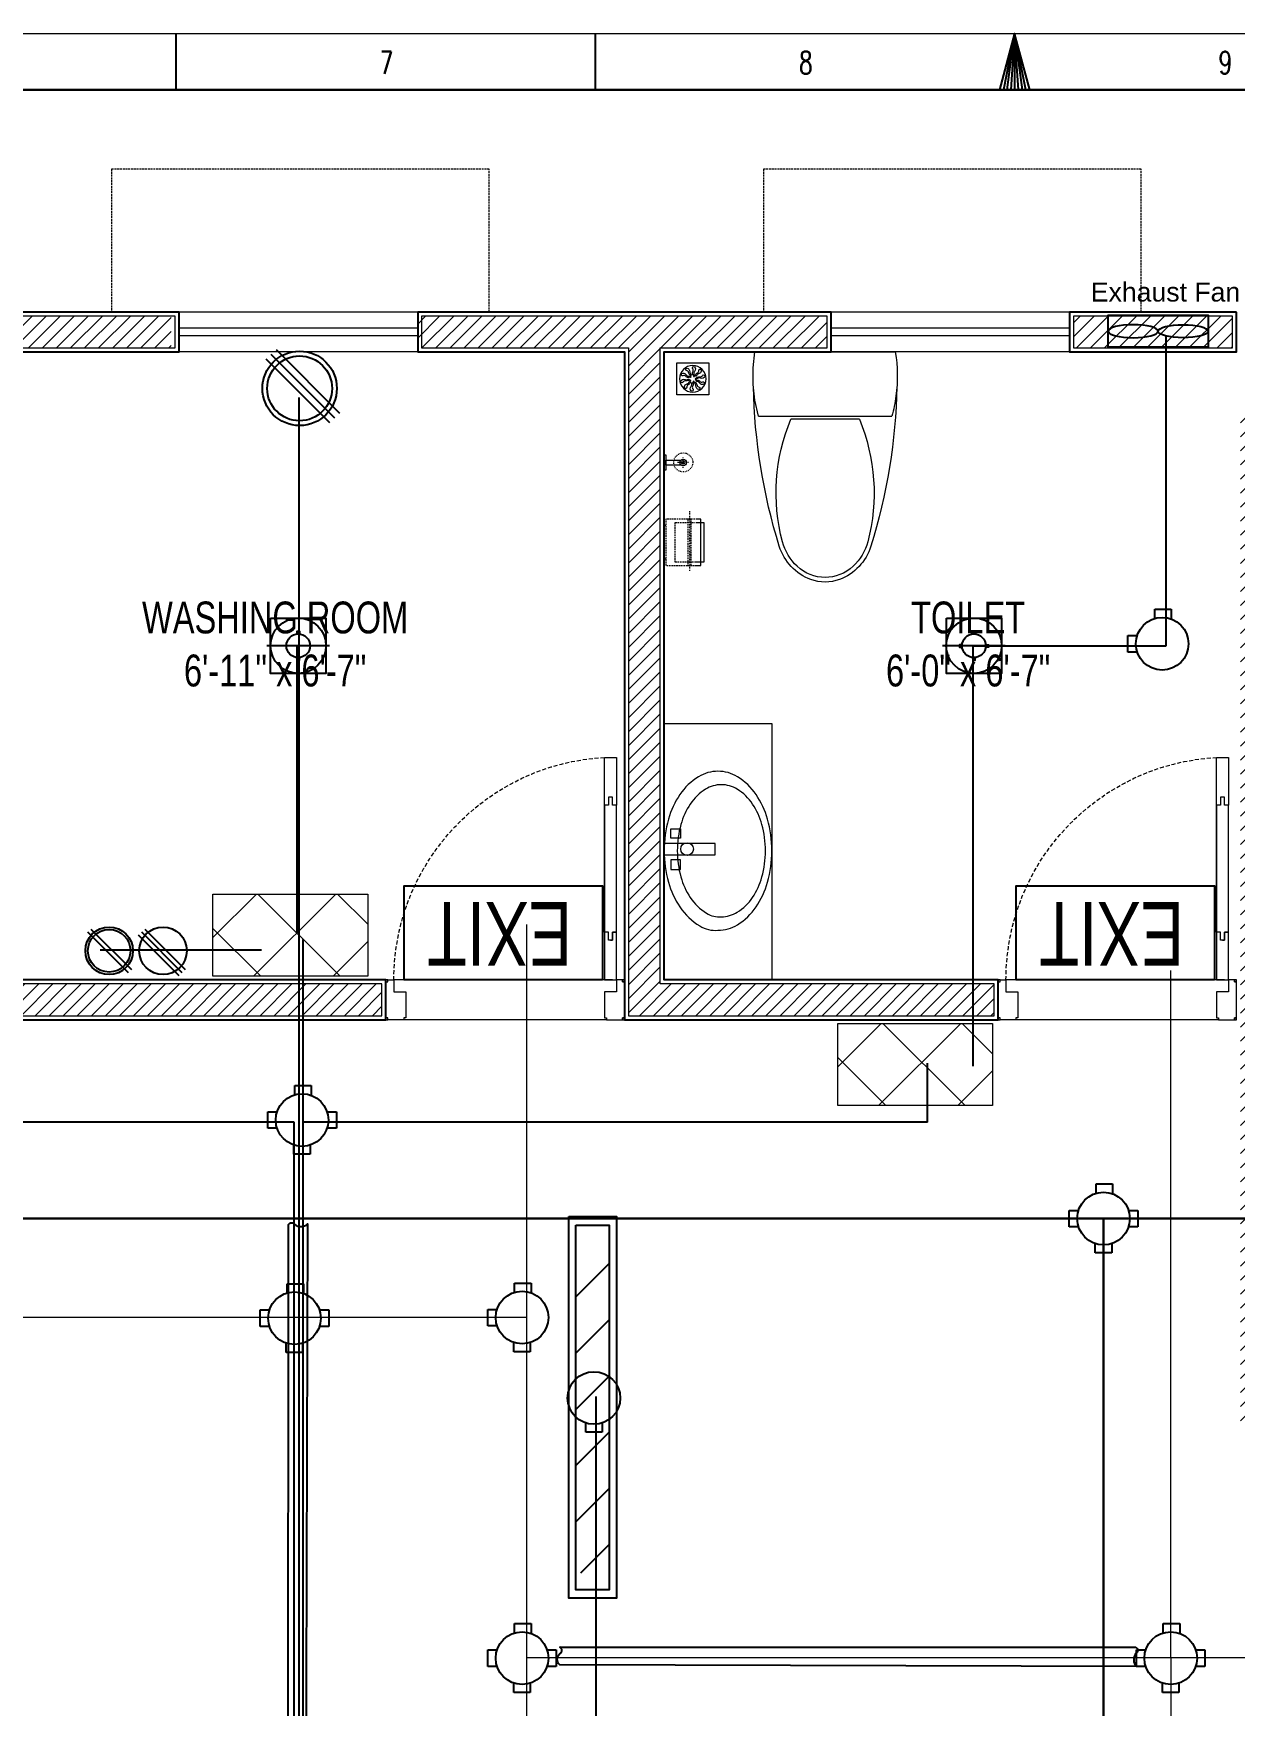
# Model space of a CAD drawing. Header units: inches. Extents: x 67 to 2089, y 4 to 641.
# Drawn here: x 366 to 517.1, y 390.5 to 600.8 of the extents above; entities that cross this region are included whole.
import ezdxf

# ---------------------------------------------------------------- set-up
doc = ezdxf.new("R2010")
doc.units = ezdxf.units.IN
doc.header["$MEASUREMENT"] = 0
for name, pattern in [('CENTER', [2, 1.25, -0.25, 0.25, -0.25]), ('DASH', [0.35, 0.25, -0.1]), ('DASHED', [0.75, 0.5, -0.25])]:
    doc.linetypes.add(name, pattern=pattern)
doc.layers.get('Defpoints').update_dxf_attribs({"lineweight": 0})
for name, color, linetype in [('Cables', 7, 'Continuous'), ('Exhaust Fans', 7, 'Continuous'), ('Lights', 7, 'Continuous'), ('Sockets', 7, 'Continuous'), ('wall 05', 252, 'Continuous')]:
    doc.layers.add(name, color=color, linetype=linetype)
for name, color, linetype, lineweight in [('dim-8', 18, 'Continuous', 15), ('DOOR', 115, 'Continuous', 15), ('Glass', 5, 'Continuous', 9), ('HACTH', 8, 'Continuous', 9), ('Hatch', 252, 'Continuous', 5), ('I-WC----EXST', 7, 'Continuous', 15), ('I-WC----N', 7, 'Continuous', 15), ('Sunshed', 5, 'Continuous', 15), ('Switchboard', 30, 'Continuous', 13), ('Text', 252, 'Continuous', 15), ('WINDOW', 140, 'Continuous', 9)]:
    doc.layers.add(name, color=color, linetype=linetype, lineweight=lineweight)
doc.styles.get("Standard").update_dxf_attribs({"font": 'arial.ttf'})
doc.styles.add('Swiss721', font='swisscl.ttf')
doc.styles.add('TEG BORDER', font='txt_qlt.shx', dxfattribs={"width": 0.7, "bigfont": 'hztxt.shx'})

# ---------------------------------------------------------------- blocks, each defined once
blk = doc.blocks.new('A$C4F64215B')
at = {"layer": 'Defpoints'}
for points in [[(0, 5), (0.25, 5), (0.25, 4.75), (0, 4.75)], [(29.75, 5), (30, 5), (30, 4.75), (29.75, 4.75)], [(0, 0.25), (0.25, 0.25), (0.25, 0), (0, 0)], [(29.75, 0.25), (30, 0.25), (30, 0), (29.75, 0)]]:
    blk.add_lwpolyline(points, close=True, dxfattribs=at)
at = {"layer": 'DOOR'}
for points in [[(1.75, 10), (2, 10), (2, 11), (2.5, 11), (2.5, 5), (1, 5), (1, 11), (1.5, 11), (1.5, 10), (1.75, 10), (1.5, 10), (1.5, 11), (1, 11), (1, 27), (1.5, 27), (1.5, 28), (2, 28), (2, 27), (2.5, 27), (2.5, 11), (2.5, 33), (1, 33), (1, 27)], [(1, 5), (1, 3.5), (2.5, 3.5), (2.5, 0.25), (2.25, 0.25), (2.25, 0), (0.25, 0), (0.25, 0.25), (0, 0.25), (0, 4.75), (0.25, 4.75), (0.25, 5), (1, 5)], [(29, 5), (29, 3.5), (27.5, 3.5), (27.5, 0.25), (27.75, 0.25), (27.75, 0), (29.75, 0), (29.75, 0.25), (30, 0.25), (30, 4.75), (29.75, 4.75), (29.75, 5), (29, 5)]]:
    blk.add_lwpolyline(points, dxfattribs=at)
at = {"layer": 'DOOR', "linetype": 'DASHED', "lineweight": 0}
blk.add_arc((0.93, 4.97), 28.07, 0.0597, 86.7872, dxfattribs=at)
at = {"layer": 'HACTH', "lineweight": 0, "ltscale": 10}
for p, q in [((1.5, 5), (29, 5)), ((2.25, 0), (27.75, 0))]:
    blk.add_line(p, q, dxfattribs=at)
blk = doc.blocks.new('HANDWASH-02-PLAN')
at = {"layer": 'I-WC----N', "color": 2}
for points in [[(5.1, 0, 0.068513), (104.4, 13.6, 0.080648), (181.8, 49.6, 0.107051), (241.7, 112.3, 0.160603), (255.1, 169.3, 0.138041), (237.9, 230.4, 0.107051), (181.8, 289.1, 0.080648), (104.4, 325, 0.068513), (5.1, 338.7, 0.068513), (-94.2, 325, 0.080648), (-171.6, 289.1, 0.107051), (-227.7, 230.4, 0.138041), (-244.8, 169.3, 0.138041), (-227.7, 108.3, 0.107051), (-171.6, 49.6, 0.080648), (-94.2, 13.6, 0.068513)], [(5.1, 41.5, 0.067522), (87.7, 52.7, 0.079863), (151.9, 82.1, 0.107115), (201.7, 133.5, 0.162551), (212.8, 180.1, 0.139778), (198.6, 229.9, 0.107115), (151.9, 278.1, 0.079863), (87.7, 307.5, 0.067522), (5.1, 318.7, 0.067522), (-77.5, 307.5, 0.079863), (-141.7, 278.1, 0.107115), (-188.3, 229.9, 0.139778), (-202.5, 180.1, 0.139778), (-188.3, 130.3, 0.107115), (-141.7, 82.1, 0.079863), (-77.5, 52.7, 0.067522)]]:
    blk.add_lwpolyline(points, format="xyb", close=True, dxfattribs=at)
blk.add_circle((0, 72.3), 20, dxfattribs=at)
blk = doc.blocks.new('A$C01EB0BB3')
at = {"layer": 'I-WC----N', "color": 250, "ltscale": 0.5}
for points in [[(9.08, 6.42), (9.08, 0), (10.51, 0), (10.51, 6.42)], [(8.43, 2.06), (8.43, 0.85), (7.23, 0.85), (7.23, 2.06)], [(11.15, 2.06), (11.15, 0.85), (12.36, 0.85), (12.36, 2.06)]]:
    blk.add_lwpolyline(points, close=True, dxfattribs=at)
at = {"layer": 'I-WC----N', "color": 2, "xscale": 0.03999999999359716, "yscale": 0.03999999999359716, "zscale": 0.03999999999359716}
blk.add_blockref('HANDWASH-02-PLAN', (9.79, 0), dxfattribs=at)
blk = doc.blocks.new('$plan$00000388')
for p, q in [((0, -220.8), (0, 220.8)), ((-202.5, -209.5), (-202.5, 209.5)), ((-211.8, 107.7), (-211.8, -107.7))]:
    blk.add_line(p, q)
blk.add_lwpolyline([(-202.5, -209.5), (-151.6, -220.9), (-102.2, -226.4), (-50.2, -226.4), (0, -220.8)])
for centre, radius, start, end in [((-70.5, -1596.9), 1822.9, 91.2224, 107.2477), ((-76.2, -236.2), 463.3, 97.7399, 105.822), ((-76.2, -236.2), 463.3, 80.5377, 97.7399), ((-562.5, -12.2), 163.6, 107.2477, 159.5476), ((-555.5, -23.3), 162.7, 104.7786, 136.8543), ((-443.4, -448.2), 602.2, 67.3737, 104.7786), ((-580.4, 0), 128.7, 136.8543, 223.1457), ((-595.2, 0), 128.7, 159.5476, 200.4524), ((-562.5, 12.2), 163.6, 200.4524, 252.7523), ((-555.5, 23.3), 162.7, 223.1457, 255.2214), ((-70.5, 1596.9), 1822.9, 252.7523, 268.7776), ((-443.4, 448.2), 602.2, 255.2214, 292.6263)]:
    blk.add_arc(centre, radius, start, end)
blk = doc.blocks.new('h')
at = {"layer": 'I-WC----N', "color": 252, "linetype": 'CENTER', "ltscale": 0.2}
for p, q in [((544297.4, -25836.8), (544297.4, -25800.9)), ((544280.5, -25819.8), (544314.2, -25819.8))]:
    blk.add_line(p, q, dxfattribs=at)
at = {"layer": 'I-WC----N'}
blk.add_lwpolyline([(544273, -25759.8), (544321, -25759.8), (544321, -25764.8), (544273, -25764.8)], close=True, dxfattribs=at)
blk.add_lwpolyline([(544289, -25813.8), (544289, -25764.8), (544305, -25764.8), (544305, -25813.8)], dxfattribs=at)
at = {"layer": 'I-WC----N', "linetype": 'DASH', "ltscale": 5}
blk.add_circle((544297.4, -25819.8), 30, dxfattribs=at)
at = {"layer": 'I-WC----N'}
for centre, radius in [((544297, -25819.8), 10), ((544297.4, -25819.8), 5)]:
    blk.add_circle(centre, radius, dxfattribs=at)
blk = doc.blocks.new('typical king$0$5767 PAPER HOLDER')
at = {"color": 0, "linetype": 'CENTER', "lineweight": -2, "ltscale": 0.5}
blk.add_line((80, 97.5), (80, -92.5), dxfattribs=at)
at = {"color": 0, "linetype": 'DASHED', "lineweight": -2, "ltscale": 10, "flags": 128}
for points in [[(97, 72.5), (5, 72.5), (5, -72.5), (100, -72.5)], [(5, 52.5), (0, 52.5), (0, -52.5), (5, -52.5)]]:
    blk.add_lwpolyline(points, dxfattribs=at)
at = {"color": 0, "linetype": 'DASHED', "lineweight": -2, "ltscale": 10}
blk.add_lwpolyline([(100, -62.5), (35, -62.5), (35, 62.5), (97, 62.5)], dxfattribs=at)
blk.add_lwpolyline([(75, -72.5), (85, -72.5), (85, 72.5), (75, 72.5)], close=True, dxfattribs=at)
at = {"color": 0, "linetype": 'ByBlock', "lineweight": -2, "flags": 128}
blk.add_lwpolyline([(100, -72.5), (115, -72.5), (115, 72.5), (100, 72.5)], dxfattribs=at)
at = {"color": 0, "linetype": 'ByBlock', "lineweight": -2}
blk.add_lwpolyline([(100, 62.5), (125, 62.5), (125, -62.5), (100, -62.5)], dxfattribs=at)
blk = doc.blocks.new('floor drain 01')
at = {"color": 0}
blk.add_lwpolyline([(-10, -10), (90, -10), (90, 90), (-10, 90)], close=True, dxfattribs=at)
for points in [[(13.6, 67.5, 0.191053), (14.8, 61, 0.194336), (21.9, 55.7, -0.272606), (28.5, 49.9, 1.040732), (32.5, 51, 0.091346), (31.8, 52.6, 0.160783), (25.3, 58.6, -0.323658), (21.5, 66.6, 0.91079)], [(34.8, 77.8, 0.191053), (32, 71.8, 0.194336), (34.6, 63.4, -0.272606), (36.5, 54.8, 1.040732), (40.4, 53.4, 0.091346), (40.8, 55, 0.160783), (39.1, 63.7, -0.323658), (40.7, 72.4, 0.91079)], [(58, 73.6, 0.191053), (52.2, 70.5, 0.194336), (49.4, 62.1, -0.272606), (45.9, 54, 1.040732), (48.2, 50.6, 0.091346), (49.4, 51.6, 0.160783), (53.2, 59.7, -0.323658), (59.6, 65.8, 0.91079)], [(74.3, 56.6, 0.191053), (67.8, 57.5, 0.194336), (60.6, 52.3, -0.272606), (53, 47.9, 1.040732), (52.8, 43.8, 0.091346), (54.5, 43.9, 0.160783), (62.3, 48.2, -0.323658), (71, 49.3, 0.91079)], [(2.5, 46.7, 0.191053), (7.2, 42.2, 0.194336), (16.1, 42.1, -0.272606), (24.9, 41.2, 1.040732), (27.4, 44.5, 0.091346), (26, 45.4, 0.160783), (17.2, 46.5, -0.323658), (9.4, 50.7, 0.91079)], [(5.7, 23.4, 0.191053), (12.2, 22.5, 0.194336), (19.4, 27.7, -0.272606), (27, 32.1, 1.040732), (27.2, 36.2, 0.091346), (25.5, 36.1, 0.160783), (17.7, 31.8, -0.323658), (9, 30.7, 0.91079)], [(22, 6.4, 0.191053), (27.8, 9.5, 0.194336), (30.6, 17.9, -0.272606), (34.1, 26, 1.040732), (31.8, 29.4, 0.091346), (30.6, 28.4, 0.160783), (26.8, 20.3, -0.323658), (20.4, 14.2, 0.91079)], [(45.2, 2.2, 0.191053), (48, 8.2, 0.194336), (45.4, 16.6, -0.272606), (43.5, 25.2, 1.040732), (39.6, 26.6, 0.091346), (39.2, 25, 0.160783), (40.9, 16.3, -0.323658), (39.3, 7.6, 0.91079)], [(66.4, 12.5, 0.191053), (65.2, 19, 0.194336), (58.1, 24.3, -0.272606), (51.5, 30.1, 1.040732), (47.5, 29, 0.091346), (48.2, 27.4, 0.160783), (54.7, 21.4, -0.323658), (58.5, 13.4, 0.91079)], [(77.5, 33.3, 0.191053), (72.8, 37.8, 0.194336), (63.9, 37.9, -0.272606), (55.1, 38.8, 1.040732), (52.6, 35.5, 0.091346), (54, 34.6, 0.160783), (62.8, 33.5, -0.323658), (70.6, 29.3, 0.91079)]]:
    blk.add_lwpolyline(points, format="xyb", close=True, dxfattribs=at)
for centre, radius in [((40, 40), 41.7), ((31.9, 45.2), 1.83), ((32.5, 33.9), 1.83), ((42.5, 49.3), 1.83), ((43.5, 31), 1.83), ((49.6, 40.5), 1.83)]:
    blk.add_circle(centre, radius, dxfattribs=at)
blk = doc.blocks.new('252 BORDER A2')
for p, q in [((222.75, 420), (222.75, 415)), ((259.88, 420), (259.88, 415)), ((297, 420), (297, 415))]:
    blk.add_line(p, q)
at = {"linetype": 'Continuous'}
blk.add_line((489, 415), (5, 415), dxfattribs=at)
at = {"color": 5, "lineweight": 15}
blk.add_lwpolyline([(0, 420), (594, 420), (594, 0), (0, 0)], close=True, dxfattribs=at)
blk.add_lwpolyline([(297, 420), (295.66, 415), (298.34, 415), (297, 420), (296, 415), (296.33, 415), (297, 420), (296.67, 415), (297.33, 415), (297, 420), (297.67, 415), (298, 415), (297, 420)])
blk.add_lwpolyline([(5, 415), (589, 415), (589, 5), (5, 5)], close=True)
at = {"char_height": 2, "width": 2, "attachment_point": 1, "style": 'TEG BORDER'}
for s, insert in [('7', (240.8, 418.41)), ('8', (277.92, 418.41)), ('9', (315.05, 418.41))]:
    blk.add_mtext(s, dxfattribs=dict(at, insert=insert))

msp = doc.modelspace()

# ---------------------------------------------------------------- hatches: boundary and pattern name
h = msp.add_hatch()
h.set_pattern_fill('ANSI31', color=256, scale=40, angle=180)
h.set_pattern_definition([(225, (664.266, 530.554), (3.53553, -3.53553), [])])
h.paths.add_polyline_path([(434.21, 407.21), (438.41, 407.21), (438.41, 448.82), (434.21, 448.82)])
at = {"layer": 'Hatch', "lineweight": 0}
h = msp.add_hatch(dxfattribs=at)
h.set_pattern_fill('ANSI31', color=256, scale=10, style=0)
h.set_pattern_definition([(45, (-412538.1924, -240313.7822), (-0.8838834765, 0.8838834765), [])])
h.paths.add_polyline_path([(344.82, 335.29), (119.82, 335.29), (119.82, 331.29), (344.82, 331.29)])
h.paths.add_polyline_path([(111.82, 445.29), (107.82, 445.29), (107.82, 408.29), (111.82, 408.29), (279.82, 408.29), (279.82, 412.29), (111.82, 412.29)])
h.paths.add_polyline_path([(111.82, 338.29), (111.82, 336.29)])
h.paths.add_polyline_path([(111.82, 323.29), (107.82, 323.29), (107.82, 300.29), (111.82, 300.29)])
h.paths.add_polyline_path([(409.82, 481.29), (356.82, 481.29), (356.82, 553.29), (352.82, 553.29), (352.82, 481.29), (279.82, 481.29), (279.82, 530.29), (275.82, 530.29), (275.82, 458.29), (279.82, 458.29), (279.82, 477.29), (409.82, 477.29)])
h.paths.add_polyline_path([(465.82, 565.29), (414.32, 565.29), (414.32, 561.29), (440.82, 561.29), (440.82, 477.29), (486.82, 477.29), (486.82, 481.29), (444.82, 481.29), (444.82, 561.29), (465.82, 561.29)])
h.paths.add_polyline_path([(706.82, 431.79), (702.82, 431.79), (702.82, 380.29), (517.82, 380.29), (517.82, 336.29), (521.82, 336.29), (521.82, 376.29), (702.82, 376.29), (702.82, 336.29), (706.82, 336.29)])
h.paths.add_polyline_path([(582.82, 565.29), (529.82, 565.29), (529.82, 561.29), (582.82, 561.29)])
h.paths.add_polyline_path([(383.32, 565.29), (357.82, 565.29), (357.82, 561.29), (383.32, 561.29)])
h.paths.add_polyline_path([(297.32, 565.29), (235.3, 565.29), (235.3, 561.29), (297.32, 561.29)])
h.paths.add_polyline_path([(344.82, 565.29), (328.32, 565.29), (328.32, 561.29), (344.82, 561.29)])
h.paths.add_polyline_path([(706.82, 553.29), (702.82, 553.29), (702.82, 504.79), (706.82, 504.79)])
h.paths.add_polyline_path([(694.82, 561.29), (694.82, 565.29), (655.82, 565.29), (655.82, 561.29)])
h.paths.add_polyline_path([(111.82, 553.29), (107.82, 553.29), (107.82, 518.29), (111.82, 518.29)])
h.paths.add_polyline_path([(119.82, 565.29), (119.82, 561.29), (162.3, 561.29), (162.3, 565.29)])
h = msp.add_hatch(dxfattribs=at)
h.set_pattern_fill('ANSI31', color=256, scale=10, style=0)
h.set_pattern_definition([(45, (-146157.9666, -171235.0464), (-0.8838834765, 0.8838834765), [])])
h.paths.add_polyline_path([(521.82, 553.29), (517.82, 553.29), (517.82, 426.29), (521.82, 426.29)])
h.paths.add_polyline_path([(516.82, 561.29), (516.82, 565.29), (496.82, 565.29), (496.82, 561.29)])
at = {"layer": 'Switchboard'}
h = msp.add_hatch(dxfattribs=at)
h.set_pattern_fill('ANSI37', color=256, scale=56.511086, angle=360)
h.set_pattern_definition([(45, (-35.4314, -246.5584), (-4.99492, 4.99492), []), (135, (-35.4314, -246.5584), (-4.99492, -4.99492), [])])
h.paths.add_polyline_path([(408.03, 482.25), (408.03, 492.6), (388.56, 492.6), (388.56, 482.25)])
h = msp.add_hatch(dxfattribs=at)
h.set_pattern_fill('ANSI37', color=256, scale=56.511086, angle=360)
h.set_pattern_definition([(45, (43.169, -262.822), (-4.99492, 4.99492), []), (135, (43.169, -262.822), (-4.99492, -4.99492), [])])
h.paths.add_polyline_path([(486.64, 465.99), (486.64, 476.33), (467.16, 476.33), (467.16, 465.99)])

# ---------------------------------------------------------------- linework, layer by layer
for p, q in [((507.04, 527.25), (507.04, 528.42)), ((507.04, 528.42), (509.1, 528.42)), ((509.1, 528.42), (509.1, 527.19)), ((503.66, 523.04), (503.66, 525.11)), ((503.66, 525.11), (504.83, 525.11)), ((504.83, 523.04), (503.66, 523.04)), ((398.85, 467.35), (398.85, 468.51)), ((398.85, 468.51), (400.91, 468.51)), ((400.91, 468.51), (400.92, 467.28)), ((395.47, 463.14), (395.47, 465.2)), ((395.47, 465.2), (396.64, 465.2)), ((402.93, 465.2), (404.1, 465.2)), ((404.1, 465.2), (404.1, 463.14)), ((396.64, 463.14), (395.47, 463.14)), ((404.1, 463.14), (402.93, 463.14)), ((398.75, 459.86), (398.75, 461.03)), ((400.81, 461.03), (400.81, 459.86)), ((400.81, 459.86), (398.75, 459.86)), ((499.65, 454.96), (499.65, 456.13)), ((499.65, 456.13), (501.72, 456.13)), ((501.72, 456.13), (501.72, 454.89)), ((496.28, 450.75), (496.28, 452.81)), ((496.28, 452.81), (497.45, 452.81)), ((503.73, 452.81), (504.9, 452.81)), ((504.9, 452.81), (504.9, 450.75)), ((497.45, 450.75), (496.28, 450.75)), ((504.9, 450.75), (503.73, 450.75)), ((499.55, 447.47), (499.55, 448.64)), ((501.62, 448.64), (501.62, 447.47)), ((501.62, 447.47), (499.55, 447.47)), ((397.89, 442.42), (397.89, 443.59)), ((397.89, 443.59), (399.95, 443.59)), ((399.95, 443.59), (399.96, 442.36)), ((426.51, 442.5), (426.51, 443.67)), ((426.51, 443.67), (428.58, 443.67)), ((428.58, 443.67), (428.58, 442.44)), ((394.51, 438.21), (394.51, 440.28)), ((394.51, 440.28), (395.68, 440.28)), ((401.97, 440.28), (403.14, 440.28)), ((403.14, 440.28), (403.14, 438.21)), ((423.14, 438.29), (423.14, 440.36)), ((423.14, 440.36), (424.31, 440.36)), ((395.68, 438.21), (394.51, 438.21)), ((403.14, 438.21), (401.97, 438.21)), ((424.31, 438.29), (423.14, 438.29)), ((397.79, 434.94), (397.79, 436.11)), ((399.85, 436.11), (399.85, 434.94)), ((426.41, 435.02), (426.41, 436.19)), ((428.48, 436.19), (428.48, 435.02)), ((399.85, 434.94), (397.79, 434.94)), ((428.48, 435.02), (426.41, 435.02)), ((435.46, 424.9), (435.46, 426.06)), ((437.52, 424.9), (435.46, 424.9)), ((437.52, 426.06), (437.52, 424.9)), ((426.51, 399.66), (426.51, 400.83)), ((426.51, 400.83), (428.58, 400.83)), ((428.58, 400.83), (428.58, 399.59)), ((508.1, 399.66), (508.1, 400.83)), ((508.1, 400.83), (510.17, 400.83)), ((510.17, 400.83), (510.17, 399.59)), ((423.14, 395.45), (423.14, 397.52)), ((423.14, 397.52), (424.31, 397.52)), ((430.59, 397.52), (431.76, 397.52)), ((431.76, 397.52), (431.76, 395.45)), ((504.73, 395.45), (504.73, 397.52)), ((504.73, 397.52), (505.9, 397.52)), ((512.19, 397.52), (513.35, 397.52)), ((513.35, 397.52), (513.35, 395.45)), ((424.31, 395.45), (423.14, 395.45)), ((431.76, 395.45), (430.59, 395.45)), ((505.9, 395.45), (504.73, 395.45)), ((513.35, 395.45), (512.19, 395.45)), ((426.41, 392.17), (426.41, 393.34)), ((428.48, 393.34), (428.48, 392.17)), ((508, 392.17), (508, 393.34)), ((510.07, 393.34), (510.07, 392.17)), ((428.48, 392.17), (426.41, 392.17)), ((510.07, 392.17), (508, 392.17))]:
    msp.add_line(p, q)
at = {"color": 5, "lineweight": 20}
for p, q in [((428.03, 396.57), (428.03, 488.78)), ((509.04, 396.49), (509.04, 482.98)), ((428.03, 439.33), (272.11, 439.33)), ((428.03, 222.33), (428.03, 396.57)), ((428.03, 396.57), (525.96, 396.57)), ((509.04, 396.49), (509.04, 300.58))]:
    msp.add_line(p, q, dxfattribs=at)
at = {"color": 6, "lineweight": 30}
for p, q in [((238.32, 451.78), (530.38, 451.78)), ((500.59, 195.34), (500.59, 451.78))]:
    msp.add_line(p, q, dxfattribs=at)
for points in [[(399.15, 525.31), (399.15, 525.65), (399.44, 525.65), (399.44, 525.31)], [(482.8, 523.96), (482.47, 523.96), (482.47, 523.66), (482.81, 523.66)], [(484.14, 525.31), (484.14, 525.65), (484.44, 525.65), (484.44, 525.31)], [(485.78, 523.96), (486.12, 523.96), (486.11, 523.66), (485.77, 523.66)], [(399.15, 522.34), (399.15, 522), (399.44, 522), (399.44, 522.34)], [(484.14, 522.34), (484.14, 522), (484.44, 522), (484.44, 522.34)]]:
    msp.add_lwpolyline(points)
at = {"color": 4}
for points in [[(437.55, 481.79), (412.6, 481.79), (412.6, 493.62), (437.55, 493.62)], [(514.55, 481.79), (489.6, 481.79), (489.6, 493.62), (514.55, 493.62)]]:
    msp.add_lwpolyline(points, close=True, dxfattribs=at)
for points in [[(398.06, 451.02, -0.56347), (398.85, 451.02, 0.368601), (400.46, 451.11), (400.26, 378.57, -0.456322), (398.85, 378.58, 0.605884), (398.03, 378.58)], [(504.64, 397.86, -0.56347), (504.64, 397.06, 0.368601), (504.73, 395.45), (432.19, 395.65, -0.456322), (432.2, 397.06, 0.605884), (432.2, 397.89)]]:
    msp.add_lwpolyline(points, format="xyb", close=True)
for points in [[(433.35, 452.02), (439.35, 452.02), (439.35, 404.02), (433.35, 404.02)], [(434.21, 450.96), (438.41, 450.96), (438.41, 405.07), (434.21, 405.07)]]:
    msp.add_lwpolyline(points, close=True)
for centre, radius in [((507.97, 524.08), 3.31), ((399.3, 523.83), 1.49), ((484.29, 523.83), 1.49), ((399.78, 464.17), 3.31), ((500.59, 451.78), 3.31), ((398.82, 439.25), 3.31), ((427.45, 439.33), 3.31), ((436.49, 429.21), 3.31), ((427.45, 396.49), 3.31), ((509.04, 396.49), 3.31)]:
    msp.add_circle(centre, radius)
at = {"layer": 'Cables', "color": 3}
for p, q in [((508.49, 523.83), (508.49, 562.85)), ((399.14, 523.83), (399.14, 487.73)), ((484.14, 523.83), (484.14, 470.96)), ((484.29, 523.83), (508.49, 523.83)), ((436.76, 207.94), (436.76, 429.4))]:
    msp.add_line(p, q, dxfattribs=at)
at = {"layer": 'Cables', "color": 4}
msp.add_line((399.41, 210.45), (399.41, 555.07), dxfattribs=at)
at = {"layer": 'Cables', "color": 1}
for p, q in [((399.93, 463.92), (399.93, 486.86)), ((394.68, 485.54), (374.37, 485.54)), ((478.44, 463.92), (478.44, 471.33)), ((398.79, 463.92), (267.83, 463.92)), ((398.79, 210.84), (398.79, 463.92)), ((399.93, 209.98), (399.93, 463.92)), ((478.44, 463.92), (399.93, 463.92))]:
    msp.add_line(p, q, dxfattribs=at)
at = {"layer": 'Exhaust Fans'}
msp.add_lwpolyline([(501.19, 561.39), (501.19, 565.39), (513.74, 565.39), (513.74, 561.39)], close=True, dxfattribs=at)
at = {"layer": 'Exhaust Fans', "extrusion": (0, 0, -1)}
msp.add_ellipse((504.32, 563.39), major_axis=(3.14, 0), ratio=0.260631, dxfattribs=at)
at = {"layer": 'Exhaust Fans'}
msp.add_ellipse((510.6, 563.39), major_axis=(-3.14, 0), ratio=0.260631, dxfattribs=at)
at = {"layer": 'Glass', "ltscale": 10}
for points in [[(414.32, 563.79), (384.32, 563.79)], [(496.32, 563.79), (466.32, 563.79)], [(414.32, 562.79), (384.32, 562.79)], [(496.32, 562.79), (466.32, 562.79)]]:
    msp.add_lwpolyline(points, dxfattribs=at)
at = {"layer": 'Hatch', "lineweight": 0}
for p, q in [((409.82, 481.29), (356.82, 481.29)), ((409.82, 477.29), (409.82, 481.29)), ((279.82, 477.29), (409.82, 477.29))]:
    msp.add_line(p, q, dxfattribs=at)
at = {"layer": 'Hatch'}
for points in [[(383.82, 565.29), (357.82, 565.29), (357.82, 561.29), (383.82, 561.29)], [(516.82, 565.29), (496.82, 565.29), (496.82, 561.29), (516.82, 561.29)]]:
    msp.add_lwpolyline(points, close=True, dxfattribs=at)
at = {"layer": 'Hatch', "lineweight": 0}
msp.add_lwpolyline([(465.82, 565.29), (414.82, 565.29), (414.82, 561.29), (440.82, 561.29), (440.82, 477.29), (486.82, 477.29), (486.82, 481.29), (444.82, 481.29), (444.82, 561.29), (465.82, 561.29)], close=True, dxfattribs=at)
at = {"layer": 'I-WC----EXST'}
msp.add_lwpolyline([(458.87, 514.04), (458.87, 481.79), (445.32, 481.79), (445.32, 514.04)], close=True, dxfattribs=at)
at = {"layer": 'Lights', "color": 40}
for p, q in [((403.24, 523.83), (395.36, 523.83)), ((488.23, 523.83), (480.35, 523.83))]:
    msp.add_line(p, q, dxfattribs=at)
at = {"layer": 'Lights'}
for points in [[(395.82, 527.3), (402.77, 527.3), (402.77, 520.35), (395.82, 520.35)], [(480.82, 527.3), (487.77, 527.3), (487.77, 520.35), (480.82, 520.35)]]:
    msp.add_lwpolyline(points, close=True, dxfattribs=at)
for centre in [(399.3, 523.83), (484.29, 523.83)]:
    msp.add_circle(centre, 3.48, dxfattribs=at)
at = {"layer": 'Sockets', "color": 3}
for p, q in [((395.2, 559.93), (403.21, 551.92)), ((395.85, 560.51), (403.85, 552.5)), ((396.5, 561.08), (404.5, 553.08)), ((373.21, 488.2), (378.31, 483.1)), ((372.79, 487.83), (377.89, 482.73))]:
    msp.add_line(p, q, dxfattribs=at)
at = {"layer": 'Sockets', "color": 5}
for p, q in [((379.98, 488.2), (385.08, 483.1)), ((379.15, 487.46), (384.26, 482.36)), ((379.57, 487.83), (384.67, 482.73))]:
    msp.add_line(p, q, dxfattribs=at)
at = {"layer": 'Sockets', "color": 3}
for centre, radius in [((399.47, 556.2), 4.68), ((399.47, 556.2), 4.08), ((375.51, 485.46), 2.99), ((375.51, 485.46), 2.67)]:
    msp.add_circle(centre, radius, dxfattribs=at)
at = {"layer": 'Sockets', "color": 5}
msp.add_circle((382.29, 485.46), 2.99, dxfattribs=at)
at = {"layer": 'Sunshed', "linetype": 'DASH'}
for points in [[(414.32, 565.79), (423.32, 565.79), (423.32, 583.79), (375.82, 583.79), (375.82, 583.79), (375.82, 565.79), (384.32, 565.79)], [(496.32, 565.79), (505.32, 565.79), (505.32, 583.79), (457.82, 583.79), (457.82, 583.79), (457.82, 565.79), (466.32, 565.79)]]:
    msp.add_lwpolyline(points, dxfattribs=at)
at = {"layer": 'Switchboard'}
for points in [[(388.56, 492.6), (408.03, 492.6), (408.03, 482.25), (388.56, 482.25)], [(467.16, 476.33), (486.64, 476.33), (486.64, 465.99), (467.16, 465.99)]]:
    msp.add_lwpolyline(points, close=True, dxfattribs=at)
at = {"layer": 'wall 05'}
for p, q in [((410.32, 481.79), (357.32, 481.79)), ((410.32, 476.79), (410.32, 481.79)), ((280.32, 476.79), (410.32, 476.79))]:
    msp.add_line(p, q, dxfattribs=at)
for points in [[(384.32, 565.79), (357.32, 565.79), (357.32, 560.79), (384.32, 560.79)], [(466.32, 565.79), (414.32, 565.79), (414.32, 560.79), (440.32, 560.79), (440.32, 476.79), (487.32, 476.79), (487.32, 481.79), (445.32, 481.79), (445.32, 560.79), (466.32, 560.79)], [(517.32, 565.79), (496.32, 565.79), (496.32, 560.79), (517.32, 560.79)]]:
    msp.add_lwpolyline(points, close=True, dxfattribs=at)
at = {"layer": 'WINDOW', "linetype": 'Continuous', "ltscale": 10}
for points in [[(414.32, 565.79), (384.32, 565.79)], [(496.32, 565.79), (466.32, 565.79)], [(414.32, 560.79), (384.32, 560.79)], [(496.32, 560.79), (466.32, 560.79)]]:
    msp.add_lwpolyline(points, dxfattribs=at)

# ---------------------------------------------------------------- block references
at = {"xscale": 1.4211126, "yscale": 1.4211126, "zscale": 1.4211126}
msp.add_blockref('252 BORDER A2', (67.34, 3.98), dxfattribs=at)
at = {"layer": 'DOOR', "lineweight": 0, "xscale": -1}
for p in [(440.32, 476.79), (517.32, 476.79)]:
    msp.add_blockref('A$C4F64215B', p, dxfattribs=at)
at = {"layer": 'I-WC----EXST', "xscale": -0.0400000000372529, "yscale": 0.0400000000372529, "zscale": 0.04, "rotation": 270}
msp.add_blockref('$plan$00000388', (465.57, 560.79), dxfattribs=at)
msp.add_blockref('$plan$00000388', (465.57, 560.79), dxfattribs=at)
at = {"layer": 'I-WC----EXST', "rotation": 270}
msp.add_blockref('A$C01EB0BB3', (445.32, 508.04), dxfattribs=at)
at = {"layer": 'I-WC----N', "zscale": 0.04}
for name, p, xscale, yscale, rotation in [('floor drain 01', (447.33, 559), -0.03999999997904524, 0.0400000000372529, 180), ('h', (-585.07, -21225.01), 0.03999999997904524, 0.03999999997904524, 90)]:
    msp.add_blockref(name, p, dxfattribs=dict(at, xscale=xscale, yscale=yscale, rotation=rotation))
at = {"layer": 'I-WC----N', "extrusion": (0, 0, -1), "xscale": -0.03999999997904524, "yscale": 0.03999999997904524, "zscale": 0.04}
msp.add_blockref('typical king$0$5767 PAPER HOLDER', (-445.32, 536.84), dxfattribs=at)

# ---------------------------------------------------------------- texts
msp.add_text('Exhaust Fan', height=2.3967).set_placement((498.99, 567.12))
at = {"layer": 'dim-8', "linetype": 'Continuous', "ltscale": 10, "char_height": 4, "attachment_point": 5, "style": 'Swiss721'}
for s, insert in [('\\A1;WASHING ROOM\\P6\'-11" x 6\'-7"', (396.39, 524.02)), ('\\A1;TOILET\\P6\'-0" x 6\'-7"', (483.56, 524.02))]:
    msp.add_mtext(s, dxfattribs=dict(at, insert=insert))
at = {"layer": 'Text', "color": 4, "char_height": 8, "width": 62.6303, "attachment_point": 2, "rotation": 180, "style": 'Swiss721'}
for insert in [(424.62, 483.58), (501.62, 483.58)]:
    msp.add_mtext('EXIT ', dxfattribs=dict(at, insert=insert))

doc.saveas('drawing.dxf')
